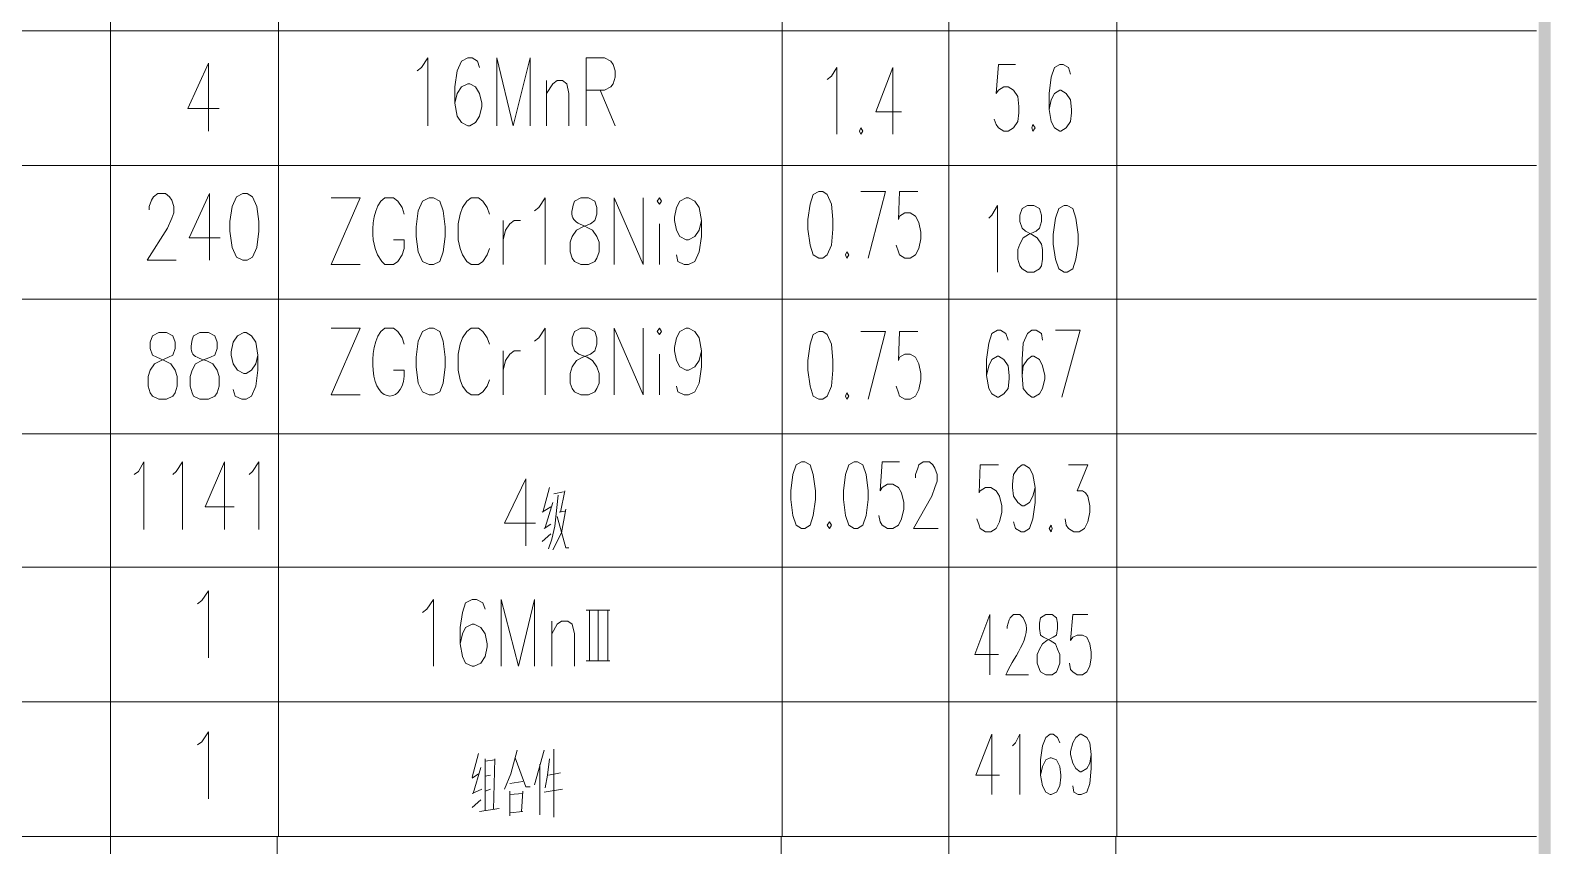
# Model space of a CAD drawing. Header units: millimetres. Extents: x 0 to 1648, y 27 to 2331.
# Drawn here: x 1393.3 to 1647.5, y 199.6 to 335.8 of the extents above; entities that cross this region are included whole.
import ezdxf

# ---------------------------------------------------------------- set-up
doc = ezdxf.new("R2010")
doc.units = ezdxf.units.MM
doc.layers.add('1', color=7, linetype='Continuous')

msp = doc.modelspace()

# ---------------------------------------------------------------- hatches: boundary and pattern name
h = msp.add_hatch(color=0)
h.dxf.hatch_style = 2
h.paths.add_polyline_path([(1647.54, 2331.231732), (1645.56, 2329.431732), (1647.54, 27.231732)])
h = msp.add_hatch(color=0)
h.dxf.hatch_style = 2
h.paths.add_polyline_path([(1645.56, 2329.431732), (1647.54, 27.231732), (1645.56, 29.031732)])

# ---------------------------------------------------------------- linework, layer by layer
at = {"layer": '1', "color": 0, "lineweight": 5}
for points in [[(1406.7, 358.251732), (1406.7, 335.751732)], [(1434.78, 358.251732), (1434.78, 335.751732)], [(1519.02, 358.251732), (1519.02, 335.751732)], [(1546.92, 358.251732), (1546.92, 335.751732)], [(1575, 358.251732), (1575, 335.751732)], [(1645.2, 335.751732), (1140.3, 335.751732), (1140.3, 313.251732)], [(1406.7, 335.751732), (1406.7, 313.251732)], [(1434.78, 335.751732), (1434.78, 313.251732)], [(1519.02, 335.751732), (1519.02, 313.251732)], [(1546.92, 335.751732), (1546.92, 313.251732)], [(1575, 335.751732), (1575, 313.251732)], [(1458, 329.091732), (1458.72, 329.631732), (1459.8, 331.251732), (1459.8, 319.911732)], [(1468.44, 329.631732), (1468.08, 330.711732), (1467.18, 331.251732), (1466.46, 331.251732), (1465.38, 330.711732), (1464.66, 329.091732), (1464.3, 326.391732), (1464.3, 323.691732), (1464.66, 321.531732), (1465.38, 320.451732), (1466.46, 319.911732), (1466.82, 319.911732), (1467.72, 320.451732), (1468.44, 321.531732), (1468.8, 323.151732), (1468.8, 323.691732), (1468.44, 325.311732), (1467.72, 326.391732), (1466.82, 326.931732), (1466.46, 326.931732), (1465.38, 326.391732), (1464.66, 325.311732), (1464.3, 323.691732)], [(1471.32, 319.911732), (1471.32, 331.251732), (1474.02, 319.911732), (1476.9, 331.251732), (1476.9, 319.911732)], [(1486.26, 319.911732), (1486.26, 331.251732), (1489.32, 331.251732), (1490.4, 330.711732), (1490.76, 330.171732), (1491.12, 329.091732), (1491.12, 328.011732), (1490.76, 326.931732), (1490.4, 326.391732), (1489.32, 325.851732), (1486.26, 325.851732)], [(1423.08, 330.351732), (1419.66, 322.791732), (1424.88, 322.791732)], [(1423.08, 330.351732), (1423.08, 319.011732)], [(1526.58, 327.651732), (1527.3, 328.191732), (1528.2, 329.631732), (1528.2, 318.471732)], [(1537.56, 329.631732), (1534.68, 322.251732), (1539, 322.251732)], [(1537.56, 329.631732), (1537.56, 318.471732)], [(1558.08, 330.171732), (1555.2, 330.171732), (1554.84, 325.311732), (1555.2, 325.851732), (1556.1, 326.391732), (1556.82, 326.391732), (1557.72, 325.851732), (1558.44, 324.771732), (1558.62, 323.151732), (1558.62, 322.071732), (1558.44, 320.631732), (1557.72, 319.551732), (1556.82, 319.011732), (1556.1, 319.011732), (1555.2, 319.551732), (1554.84, 320.091732), (1554.48, 320.991732)], [(1567.26, 328.551732), (1566.9, 329.631732), (1566, 330.171732), (1565.46, 330.171732), (1564.56, 329.631732), (1564.02, 328.011732), (1563.66, 325.311732), (1563.66, 322.611732), (1564.02, 320.631732), (1564.56, 319.551732), (1565.46, 319.011732), (1565.64, 319.011732), (1566.54, 319.551732), (1567.26, 320.631732), (1567.44, 322.071732), (1567.44, 322.611732), (1567.26, 324.231732), (1566.54, 325.311732), (1565.64, 325.851732), (1565.46, 325.851732), (1564.56, 325.311732), (1564.02, 324.231732), (1563.66, 322.611732)], [(1479.6, 327.471732), (1479.6, 319.911732)], [(1479.6, 325.311732), (1480.68, 326.931732), (1481.4, 327.471732), (1482.3, 327.471732), (1483.02, 326.931732), (1483.38, 325.311732), (1483.38, 319.911732)], [(1488.6, 325.851732), (1491.12, 319.911732)], [(1532.16, 319.551732), (1531.98, 319.011732), (1532.16, 318.471732), (1532.52, 319.011732), (1532.16, 319.551732)], [(1560.96, 320.091732), (1560.78, 319.551732), (1560.96, 319.011732), (1561.32, 319.551732), (1560.96, 320.091732)], [(1645.2, 313.251732), (1140.3, 313.251732), (1140.3, 290.931732)], [(1406.7, 313.251732), (1406.7, 290.931732)], [(1434.78, 313.251732), (1434.78, 290.931732)], [(1519.02, 313.251732), (1519.02, 290.931732)], [(1546.92, 313.251732), (1546.92, 290.931732)], [(1575, 313.251732), (1575, 290.931732)], [(1413.18, 305.871732), (1413.18, 306.411732), (1413.54, 307.491732), (1413.9, 308.031732), (1414.62, 308.571732), (1415.88, 308.571732), (1416.6, 308.031732), (1416.96, 307.491732), (1417.32, 306.411732), (1417.32, 305.331732), (1416.96, 304.431732), (1416.24, 302.811732), (1412.82, 297.411732), (1417.68, 297.411732)], [(1423.26, 308.571732), (1419.84, 301.191732), (1425.06, 301.191732)], [(1423.26, 308.571732), (1423.26, 297.411732)], [(1428.84, 308.571732), (1427.76, 308.031732), (1427.04, 306.411732), (1426.68, 303.891732), (1426.68, 302.271732), (1427.04, 299.571732), (1427.76, 297.951732), (1428.84, 297.411732), (1429.56, 297.411732), (1430.46, 297.951732), (1431.18, 299.571732), (1431.54, 302.271732), (1431.54, 303.891732), (1431.18, 306.411732), (1430.46, 308.031732), (1429.56, 308.571732), (1428.84, 308.571732)], [(1443.6, 296.691732), (1448.46, 307.851732), (1443.6, 307.851732)], [(1459.98, 307.851732), (1458.9, 307.311732), (1458.18, 305.691732), (1457.82, 302.991732), (1457.82, 301.371732), (1458.18, 298.851732), (1458.9, 297.231732), (1459.98, 296.691732), (1460.7, 296.691732), (1461.78, 297.231732), (1462.32, 298.851732), (1462.68, 301.371732), (1462.68, 302.991732), (1462.32, 305.691732), (1461.78, 307.311732), (1460.7, 307.851732), (1459.98, 307.851732)], [(1470.06, 305.151732), (1469.7, 306.231732), (1468.98, 307.311732), (1468.26, 307.851732), (1467, 307.851732), (1466.28, 307.311732), (1465.56, 306.231732), (1465.2, 305.151732), (1464.84, 303.531732), (1464.84, 300.831732), (1465.2, 299.391732), (1465.56, 298.311732), (1466.28, 297.231732), (1467, 296.691732), (1468.26, 296.691732), (1468.98, 297.231732), (1469.7, 298.311732), (1470.06, 299.391732)], [(1477.62, 305.691732), (1478.34, 306.231732), (1479.42, 307.851732), (1479.42, 296.691732)], [(1490.94, 296.691732), (1490.94, 307.851732), (1495.8, 296.691732), (1495.8, 307.851732)], [(1498.14, 307.311732), (1498.5, 306.771732), (1498.86, 307.311732), (1498.5, 307.851732), (1498.14, 307.311732)], [(1505.52, 304.071732), (1505.16, 302.451732), (1504.44, 301.371732), (1503.36, 300.831732), (1503, 300.831732), (1501.92, 301.371732), (1501.38, 302.451732), (1501.02, 304.071732), (1501.02, 304.611732), (1501.38, 306.231732), (1501.92, 307.311732), (1503, 307.851732), (1503.36, 307.851732), (1504.44, 307.311732), (1505.16, 306.231732), (1505.52, 304.071732), (1505.52, 301.371732), (1505.16, 298.851732), (1504.44, 297.231732), (1503.36, 296.691732), (1502.64, 296.691732), (1501.56, 297.231732), (1501.38, 298.311732)], [(1525.14, 308.931732), (1524.24, 308.391732), (1523.7, 306.771732), (1523.34, 304.251732), (1523.34, 302.631732), (1523.7, 299.931732), (1524.24, 298.311732), (1525.14, 297.771732), (1525.86, 297.771732), (1526.58, 298.311732), (1527.3, 299.931732), (1527.48, 302.631732), (1527.48, 304.251732), (1527.3, 306.771732), (1526.58, 308.391732), (1525.86, 308.931732), (1525.14, 308.931732)], [(1533.42, 297.771732), (1536.3, 308.931732), (1532.16, 308.931732)], [(1541.7, 308.931732), (1538.64, 308.931732), (1538.46, 304.251732), (1538.64, 304.791732), (1539.54, 305.331732), (1540.44, 305.331732), (1541.34, 304.791732), (1541.88, 303.711732), (1542.24, 302.091732), (1542.24, 301.011732), (1541.88, 299.391732), (1541.34, 298.311732), (1540.44, 297.771732), (1539.54, 297.771732), (1538.64, 298.311732), (1538.46, 298.851732), (1538.1, 299.931732)], [(1553.58, 304.431732), (1554.12, 304.971732), (1555.02, 306.591732), (1555.02, 295.431732)], [(1560.06, 306.591732), (1559.16, 306.051732), (1558.8, 304.971732), (1558.8, 303.891732), (1559.16, 302.811732), (1559.7, 302.271732), (1560.78, 301.731732), (1561.68, 301.191732), (1562.4, 300.111732), (1562.58, 299.211732), (1562.58, 297.591732), (1562.4, 296.511732), (1562.04, 295.971732), (1561.14, 295.431732), (1560.06, 295.431732), (1559.16, 295.971732), (1558.8, 296.511732), (1558.44, 297.591732), (1558.44, 299.211732), (1558.8, 300.111732), (1559.34, 301.191732), (1560.24, 301.731732), (1561.5, 302.271732), (1562.04, 302.811732), (1562.4, 303.891732), (1562.4, 304.971732), (1562.04, 306.051732), (1561.14, 306.591732), (1560.06, 306.591732)], [(1566.18, 306.591732), (1565.28, 306.051732), (1564.74, 304.431732), (1564.38, 301.731732), (1564.38, 300.111732), (1564.74, 297.591732), (1565.28, 295.971732), (1566.18, 295.431732), (1566.72, 295.431732), (1567.62, 295.971732), (1568.16, 297.591732), (1568.52, 300.111732), (1568.52, 301.731732), (1568.16, 304.431732), (1567.62, 306.051732), (1566.72, 306.591732), (1566.18, 306.591732)], [(1472.4, 304.071732), (1472.4, 296.691732)], [(1472.4, 300.831732), (1472.76, 302.451732), (1473.48, 303.531732), (1474.2, 304.071732), (1475.28, 304.071732)], [(1498.5, 303.531732), (1498.5, 296.691732)], [(1529.82, 298.851732), (1529.64, 298.311732), (1529.82, 297.771732), (1530.18, 298.311732), (1529.82, 298.851732)], [(1443.6, 296.691732), (1448.46, 296.691732)], [(1645.2, 290.931732), (1140.3, 290.931732), (1140.3, 268.431732)], [(1406.7, 290.931732), (1406.7, 268.431732)], [(1434.78, 290.931732), (1434.78, 268.431732)], [(1519.02, 290.931732), (1519.02, 268.431732)], [(1546.92, 290.931732), (1546.92, 268.431732)], [(1575, 290.931732), (1575, 268.431732)], [(1414.8, 285.351732), (1413.72, 284.811732), (1413.36, 283.731732), (1413.36, 282.651732), (1413.72, 281.571732), (1414.44, 281.211732), (1415.7, 280.671732), (1416.78, 280.131732), (1417.5, 279.051732), (1417.86, 277.971732), (1417.86, 276.351732), (1417.5, 275.271732), (1417.14, 274.731732), (1416.06, 274.191732), (1414.8, 274.191732), (1413.72, 274.731732), (1413.36, 275.271732), (1413, 276.351732), (1413, 277.971732), (1413.36, 279.051732), (1414.08, 280.131732), (1415.16, 280.671732), (1416.42, 281.211732), (1417.14, 281.571732), (1417.5, 282.651732), (1417.5, 283.731732), (1417.14, 284.811732), (1416.06, 285.351732), (1414.8, 285.351732)], [(1431.36, 281.571732), (1431, 280.131732), (1430.28, 279.051732), (1429.38, 278.511732), (1429.02, 278.511732), (1427.94, 279.051732), (1427.22, 280.131732), (1426.86, 281.571732), (1426.86, 282.111732), (1427.22, 283.731732), (1427.94, 284.811732), (1429.02, 285.351732), (1429.38, 285.351732), (1430.28, 284.811732), (1431, 283.731732), (1431.36, 281.571732), (1431.36, 279.051732), (1431, 276.351732), (1430.28, 274.731732), (1429.38, 274.191732), (1428.66, 274.191732), (1427.58, 274.731732), (1427.22, 275.811732)], [(1443.6, 274.911732), (1448.46, 286.071732), (1443.6, 286.071732)], [(1459.98, 286.071732), (1458.9, 285.531732), (1458.18, 283.911732), (1457.82, 281.211732), (1457.82, 279.591732), (1458.18, 276.891732), (1458.9, 275.451732), (1459.98, 274.911732), (1460.7, 274.911732), (1461.78, 275.451732), (1462.32, 276.891732), (1462.68, 279.591732), (1462.68, 281.211732), (1462.32, 283.911732), (1461.78, 285.531732), (1460.7, 286.071732), (1459.98, 286.071732)], [(1470.06, 283.371732), (1469.7, 284.451732), (1468.98, 285.531732), (1468.26, 286.071732), (1467, 286.071732), (1466.28, 285.531732), (1465.56, 284.451732), (1465.2, 283.371732), (1464.84, 281.751732), (1464.84, 279.051732), (1465.2, 277.431732), (1465.56, 276.351732), (1466.28, 275.451732), (1467, 274.911732), (1468.26, 274.911732), (1468.98, 275.451732), (1469.7, 276.351732), (1470.06, 277.431732)], [(1477.62, 283.911732), (1478.34, 284.451732), (1479.42, 286.071732), (1479.42, 274.911732)], [(1485.36, 286.071732), (1484.28, 285.531732), (1483.92, 284.451732), (1483.92, 283.371732), (1484.28, 282.291732), (1485, 281.751732), (1486.44, 281.211732), (1487.34, 280.671732), (1488.06, 279.591732), (1488.42, 278.511732), (1488.42, 276.891732), (1488.06, 275.991732), (1487.7, 275.451732), (1486.62, 274.911732), (1485.36, 274.911732), (1484.28, 275.451732), (1483.92, 275.991732), (1483.56, 276.891732), (1483.56, 278.511732), (1483.92, 279.591732), (1484.64, 280.671732), (1485.72, 281.211732), (1486.98, 281.751732), (1487.7, 282.291732), (1488.06, 283.371732), (1488.06, 284.451732), (1487.7, 285.531732), (1486.62, 286.071732), (1485.36, 286.071732)], [(1490.94, 274.911732), (1490.94, 286.071732), (1495.8, 274.911732), (1495.8, 286.071732)], [(1498.14, 285.531732), (1498.5, 284.991732), (1498.86, 285.531732), (1498.5, 286.071732), (1498.14, 285.531732)], [(1505.52, 282.291732), (1505.16, 280.671732), (1504.44, 279.591732), (1503.36, 279.051732), (1503, 279.051732), (1501.92, 279.591732), (1501.38, 280.671732), (1501.02, 282.291732), (1501.02, 282.831732), (1501.38, 284.451732), (1501.92, 285.531732), (1503, 286.071732), (1503.36, 286.071732), (1504.44, 285.531732), (1505.16, 284.451732), (1505.52, 282.291732), (1505.52, 279.591732), (1505.16, 276.891732), (1504.44, 275.451732), (1503.36, 274.911732), (1502.64, 274.911732), (1501.56, 275.451732), (1501.38, 276.351732)], [(1525.14, 285.531732), (1524.24, 284.991732), (1523.7, 283.371732), (1523.34, 280.671732), (1523.34, 279.051732), (1523.7, 276.351732), (1524.24, 274.731732), (1525.14, 274.191732), (1525.86, 274.191732), (1526.58, 274.731732), (1527.3, 276.351732), (1527.48, 279.051732), (1527.48, 280.671732), (1527.3, 283.371732), (1526.58, 284.991732), (1525.86, 285.531732), (1525.14, 285.531732)], [(1533.42, 274.191732), (1536.3, 285.531732), (1532.16, 285.531732)], [(1541.7, 285.531732), (1538.64, 285.531732), (1538.46, 280.671732), (1538.64, 281.211732), (1539.54, 281.751732), (1540.44, 281.751732), (1541.34, 281.211732), (1541.88, 280.131732), (1542.24, 278.511732), (1542.24, 277.431732), (1541.88, 275.811732), (1541.34, 274.731732), (1540.44, 274.191732), (1539.54, 274.191732), (1538.64, 274.731732), (1538.46, 275.271732), (1538.1, 276.351732)], [(1556.82, 284.091732), (1556.46, 285.171732), (1555.56, 285.711732), (1555.02, 285.711732), (1554.12, 285.171732), (1553.58, 283.551732), (1553.22, 280.851732), (1553.22, 278.151732), (1553.58, 275.991732), (1554.12, 275.091732), (1555.02, 274.551732), (1555.2, 274.551732), (1556.1, 275.091732), (1556.82, 275.991732), (1557, 277.611732), (1557, 278.151732), (1556.82, 279.771732), (1556.1, 280.851732), (1555.2, 281.391732), (1555.02, 281.391732), (1554.12, 280.851732), (1553.58, 279.771732), (1553.22, 278.151732)], [(1562.58, 284.091732), (1562.4, 285.171732), (1561.5, 285.711732), (1560.78, 285.711732), (1560.06, 285.171732), (1559.34, 283.551732), (1559.16, 280.851732), (1559.16, 278.151732), (1559.34, 275.991732), (1560.06, 275.091732), (1560.78, 274.551732), (1561.14, 274.551732), (1562.04, 275.091732), (1562.58, 275.991732), (1562.94, 277.611732), (1562.94, 278.151732), (1562.58, 279.771732), (1562.04, 280.851732), (1561.14, 281.391732), (1560.78, 281.391732), (1560.06, 280.851732), (1559.34, 279.771732), (1559.16, 278.151732)], [(1565.82, 274.551732), (1568.88, 285.711732), (1564.74, 285.711732)], [(1472.4, 282.291732), (1472.4, 274.911732)], [(1472.4, 279.051732), (1472.76, 280.671732), (1473.48, 281.751732), (1474.2, 282.291732), (1475.28, 282.291732)], [(1498.5, 281.751732), (1498.5, 274.911732)], [(1443.6, 274.911732), (1448.46, 274.911732)], [(1529.82, 275.271732), (1529.64, 274.731732), (1529.82, 274.191732), (1530.18, 274.731732), (1529.82, 275.271732)], [(1645.2, 268.431732), (1140.3, 268.431732), (1140.3, 246.111732)], [(1406.7, 268.431732), (1406.7, 246.111732)], [(1434.78, 268.431732), (1434.78, 246.111732)], [(1519.02, 268.431732), (1519.02, 246.111732)], [(1546.92, 268.431732), (1546.92, 246.111732)], [(1575, 268.431732), (1575, 246.111732)], [(1410.66, 261.591732), (1411.38, 262.131732), (1412.28, 263.751732), (1412.28, 252.411732)], [(1417.14, 261.591732), (1417.68, 262.131732), (1418.76, 263.751732), (1418.76, 252.411732)], [(1425.78, 263.751732), (1422.54, 256.191732), (1427.4, 256.191732)], [(1425.78, 263.751732), (1425.78, 252.411732)], [(1429.92, 261.591732), (1430.46, 262.131732), (1431.54, 263.751732), (1431.54, 252.411732)], [(1522.26, 263.751732), (1521.36, 263.211732), (1520.82, 261.591732), (1520.46, 258.891732), (1520.46, 257.451732), (1520.82, 254.751732), (1521.36, 253.131732), (1522.26, 252.591732), (1522.8, 252.591732), (1523.7, 253.131732), (1524.24, 254.751732), (1524.6, 257.451732), (1524.6, 258.891732), (1524.24, 261.591732), (1523.7, 263.211732), (1522.8, 263.751732), (1522.26, 263.751732)], [(1531.08, 263.751732), (1530.18, 263.211732), (1529.64, 261.591732), (1529.28, 258.891732), (1529.28, 257.451732), (1529.64, 254.751732), (1530.18, 253.131732), (1531.08, 252.591732), (1531.62, 252.591732), (1532.52, 253.131732), (1533.06, 254.751732), (1533.42, 257.451732), (1533.42, 258.891732), (1533.06, 261.591732), (1532.52, 263.211732), (1531.62, 263.751732), (1531.08, 263.751732)], [(1538.64, 263.751732), (1535.76, 263.751732), (1535.4, 258.891732), (1535.76, 259.431732), (1536.66, 259.971732), (1537.56, 259.971732), (1538.46, 259.431732), (1539, 258.531732), (1539.36, 256.911732), (1539.36, 255.831732), (1539, 254.211732), (1538.46, 253.131732), (1537.56, 252.591732), (1536.66, 252.591732), (1535.76, 253.131732), (1535.4, 253.671732), (1535.22, 254.751732)], [(1541.34, 261.051732), (1541.34, 261.591732), (1541.7, 262.671732), (1541.88, 263.211732), (1542.6, 263.751732), (1543.68, 263.751732), (1544.22, 263.211732), (1544.58, 262.671732), (1544.94, 261.591732), (1544.94, 260.511732), (1544.58, 259.431732), (1544.04, 257.991732), (1540.98, 252.591732), (1545.12, 252.591732)], [(1555.2, 263.211732), (1552.14, 263.211732), (1551.96, 258.531732), (1552.14, 258.891732), (1553.04, 259.431732), (1553.94, 259.431732), (1554.84, 258.891732), (1555.38, 257.991732), (1555.74, 256.371732), (1555.74, 255.291732), (1555.38, 253.671732), (1554.84, 252.591732), (1553.94, 252.051732), (1553.04, 252.051732), (1552.14, 252.591732), (1551.96, 253.131732), (1551.6, 254.211732)], [(1561.32, 259.431732), (1560.96, 257.991732), (1560.42, 256.911732), (1559.52, 256.371732), (1559.16, 256.371732), (1558.44, 256.911732), (1557.72, 257.991732), (1557.54, 259.431732), (1557.54, 259.971732), (1557.72, 261.591732), (1558.44, 262.671732), (1559.16, 263.211732), (1559.52, 263.211732), (1560.42, 262.671732), (1560.96, 261.591732), (1561.32, 259.431732), (1561.32, 256.911732), (1560.96, 254.211732), (1560.42, 252.591732), (1559.52, 252.051732), (1558.98, 252.051732), (1558.08, 252.591732), (1557.72, 253.671732)], [(1566.9, 263.211732), (1570.14, 263.211732), (1568.34, 258.891732), (1569.24, 258.891732), (1569.78, 258.531732), (1570.14, 257.991732), (1570.5, 256.371732), (1570.5, 255.291732), (1570.14, 253.671732), (1569.6, 252.591732), (1568.7, 252.051732), (1567.8, 252.051732), (1566.9, 252.591732), (1566.54, 253.131732), (1566.36, 254.211732)], [(1476.18, 260.871732), (1472.58, 253.491732), (1477.8, 253.491732)], [(1476.18, 260.871732), (1476.18, 249.711732)], [(1480.14, 259.431732), (1479.06, 255.471732)], [(1480.68, 256.911732), (1479.42, 252.771732)], [(1481.58, 258.171732), (1481.04, 252.951732), (1480.5, 250.791732), (1479.96, 249.171732)], [(1480.86, 258.351732), (1482.48, 258.711732)], [(1482.66, 258.891732), (1481.94, 255.291732)], [(1478.88, 255.291732), (1480.32, 256.191732)], [(1482.84, 255.831732), (1482.12, 251.871732), (1480.68, 248.991732)], [(1481.4, 254.571732), (1482.84, 249.351732), (1483.38, 249.351732)], [(1481.76, 255.291732), (1482.66, 255.471732)], [(1478.88, 250.431732), (1480.32, 251.691732)], [(1479.24, 252.591732), (1480.32, 253.311732)], [(1526.94, 253.671732), (1526.58, 253.131732), (1526.94, 252.591732), (1527.3, 253.131732), (1526.94, 253.671732)], [(1564.02, 253.131732), (1563.66, 252.591732), (1564.02, 252.051732), (1564.2, 252.591732), (1564.02, 253.131732)], [(1645.2, 246.111732), (1140.3, 246.111732), (1140.3, 223.611732)], [(1406.7, 246.111732), (1406.7, 223.611732)], [(1434.78, 246.111732), (1434.78, 223.611732)], [(1519.02, 246.111732), (1519.02, 223.611732)], [(1546.92, 246.111732), (1546.92, 223.611732)], [(1575, 246.111732), (1575, 223.611732)], [(1421.28, 239.991732), (1422, 240.531732), (1423.08, 242.151732), (1423.08, 230.991732)], [(1458.9, 238.551732), (1459.62, 239.091732), (1460.7, 240.711732), (1460.7, 229.551732)], [(1469.34, 239.091732), (1468.98, 240.171732), (1467.9, 240.711732), (1467.18, 240.711732), (1466.1, 240.171732), (1465.56, 238.551732), (1465.2, 236.031732), (1465.2, 233.331732), (1465.56, 231.171732), (1466.1, 230.091732), (1467.18, 229.551732), (1467.54, 229.551732), (1468.62, 230.091732), (1469.34, 231.171732), (1469.7, 232.791732), (1469.7, 233.331732), (1469.34, 234.951732), (1468.62, 236.031732), (1467.54, 236.571732), (1467.18, 236.571732), (1466.1, 236.031732), (1465.56, 234.951732), (1465.2, 233.331732)], [(1472.04, 229.551732), (1472.04, 240.711732), (1474.92, 229.551732), (1477.62, 240.711732), (1477.62, 229.551732)], [(1480.5, 237.111732), (1480.5, 229.551732)], [(1480.5, 234.951732), (1481.4, 236.571732), (1482.12, 237.111732), (1483.2, 237.111732), (1483.92, 236.571732), (1484.28, 234.951732), (1484.28, 229.551732)], [(1486.26, 238.911732), (1490.22, 238.911732)], [(1486.8, 238.911732), (1486.8, 230.451732)], [(1488.24, 238.911732), (1488.24, 230.451732)], [(1489.86, 238.911732), (1489.86, 230.451732)], [(1553.76, 238.191732), (1551.24, 231.531732), (1555.2, 231.531732)], [(1553.76, 238.191732), (1553.76, 228.111732)], [(1563.12, 238.191732), (1562.22, 237.651732), (1562.04, 236.751732), (1562.04, 235.851732), (1562.22, 234.771732), (1562.76, 234.411732), (1563.84, 233.871732), (1564.74, 233.331732), (1565.1, 232.431732), (1565.46, 231.531732), (1565.46, 230.091732), (1565.1, 229.011732), (1564.92, 228.651732), (1564.2, 228.111732), (1563.12, 228.111732), (1562.22, 228.651732), (1562.04, 229.011732), (1561.68, 230.091732), (1561.68, 231.531732), (1562.04, 232.431732), (1562.58, 233.331732), (1563.3, 233.871732), (1564.38, 234.411732), (1564.92, 234.771732), (1565.1, 235.851732), (1565.1, 236.751732), (1564.92, 237.651732), (1564.2, 238.191732), (1563.12, 238.191732)], [(1570.14, 238.191732), (1567.62, 238.191732), (1567.26, 233.871732), (1567.62, 234.411732), (1568.34, 234.771732), (1569.24, 234.771732), (1569.96, 234.411732), (1570.5, 233.331732), (1570.68, 231.891732), (1570.68, 230.991732), (1570.5, 229.551732), (1569.96, 228.651732), (1569.24, 228.111732), (1568.34, 228.111732), (1567.62, 228.651732), (1567.26, 229.011732), (1567.08, 230.091732)], [(1486.26, 230.451732), (1490.22, 230.451732)], [(1645.2, 223.611732), (1140.3, 223.611732), (1140.3, 201.111732)], [(1406.7, 223.611732), (1406.7, 201.111732)], [(1434.78, 223.611732), (1434.78, 201.111732)], [(1519.02, 223.611732), (1519.02, 201.111732)], [(1546.92, 223.611732), (1546.92, 201.111732)], [(1575, 223.611732), (1575, 201.111732)], [(1421.28, 216.411732), (1422, 216.951732), (1423.08, 218.571732), (1423.08, 207.411732)], [(1554.12, 218.211732), (1551.42, 211.371732), (1555.38, 211.371732)], [(1554.12, 218.211732), (1554.12, 208.131732)], [(1557.54, 216.231732), (1558.08, 216.771732), (1558.8, 218.211732), (1558.8, 208.131732)], [(1565.46, 216.771732), (1565.1, 217.671732), (1564.38, 218.211732), (1563.84, 218.211732), (1563.12, 217.671732), (1562.58, 216.231732), (1562.22, 213.891732), (1562.22, 211.371732), (1562.58, 209.571732), (1563.12, 208.491732), (1563.84, 208.131732), (1564.02, 208.131732), (1564.92, 208.491732), (1565.46, 209.571732), (1565.64, 211.011732), (1565.64, 211.371732), (1565.46, 212.811732), (1564.92, 213.891732), (1564.02, 214.251732), (1563.84, 214.251732), (1563.12, 213.891732), (1562.58, 212.811732), (1562.22, 211.371732)], [(1570.68, 214.791732), (1570.5, 213.351732), (1569.96, 212.451732), (1569.06, 211.911732), (1568.88, 211.911732), (1568.16, 212.451732), (1567.62, 213.351732), (1567.26, 214.791732), (1567.26, 215.331732), (1567.62, 216.771732), (1568.16, 217.671732), (1568.88, 218.211732), (1569.06, 218.211732), (1569.96, 217.671732), (1570.5, 216.771732), (1570.68, 214.791732), (1570.68, 212.451732), (1570.5, 209.931732), (1569.96, 208.491732), (1569.06, 208.131732), (1568.52, 208.131732), (1567.8, 208.491732), (1567.62, 209.571732)], [(1468.26, 214.971732), (1467.18, 211.011732)], [(1469.34, 214.071732), (1469.34, 205.431732)], [(1470.96, 213.891732), (1469.34, 213.711732)], [(1470.78, 205.611732), (1470.96, 214.071732)], [(1474.74, 215.511732), (1473.66, 211.551732)], [(1474.38, 214.251732), (1476.18, 209.391732)], [(1479.24, 215.511732), (1477.62, 209.751732)], [(1480.14, 214.071732), (1479.78, 211.371732), (1479.42, 209.211732)], [(1480.86, 215.691732), (1480.86, 204.351732)], [(1467.18, 210.831732), (1468.26, 211.551732)], [(1468.62, 212.631732), (1467.36, 208.311732)], [(1469.34, 211.191732), (1470.24, 211.371732)], [(1473.66, 211.551732), (1472.58, 209.031732)], [(1478.52, 213.171732), (1478.52, 204.711732)], [(1479.96, 211.371732), (1481.94, 211.731732)], [(1468.8, 209.031732), (1467.18, 208.311732)], [(1470.24, 209.031732), (1469.34, 208.671732)], [(1473.48, 209.931732), (1475.64, 210.291732)], [(1473.48, 208.671732), (1473.48, 204.531732)], [(1475.64, 208.671732), (1475.46, 205.251732)], [(1476.18, 209.391732), (1476.9, 209.391732)], [(1479.24, 208.491732), (1482.3, 209.031732)], [(1467.18, 205.971732), (1468.62, 207.231732)], [(1473.48, 208.131732), (1475.64, 208.311732)], [(1468.44, 205.251732), (1471.68, 205.791732)], [(1473.48, 205.071732), (1475.64, 205.251732)], [(1473.48, 205.251732), (1473.48, 205.071732)], [(1140.3, 201.111732), (1645.2, 201.111732)], [(1406.7, 167.451732), (1406.7, 201.111732)], [(1434.6, 167.451732), (1434.6, 201.111732)], [(1518.84, 167.451732), (1518.84, 201.111732)], [(1546.92, 184.191732), (1546.92, 201.111732)], [(1574.82, 167.451732), (1574.82, 201.111732)]]:
    msp.add_lwpolyline(points, dxfattribs=at)
for points, knots in [([(1455.84, 305.151732), (1455.84, 305.151732), (1455.48, 306.231732), (1455.48, 306.231732), (1455.48, 306.231732), (1454.76, 307.311732), (1454.76, 307.311732), (1454.76, 307.311732), (1454.04, 307.851732), (1454.04, 307.851732), (1454.04, 307.851732), (1452.6, 307.851732), (1452.6, 307.851732), (1450.62, 306.591732), (1450.44, 302.991732), (1450.62, 300.831732), (1450.62, 300.831732), (1450.98, 299.391732), (1450.98, 299.391732), (1450.98, 299.391732), (1451.34, 298.311732), (1451.34, 298.311732), (1451.34, 298.311732), (1452.06, 297.231732), (1452.06, 297.231732), (1452.06, 297.231732), (1452.6, 296.691732), (1452.6, 296.691732), (1452.6, 296.691732), (1454.04, 296.691732), (1454.04, 296.691732), (1454.04, 296.691732), (1454.76, 297.231732), (1454.76, 297.231732), (1454.76, 297.231732), (1455.48, 298.311732), (1455.48, 298.311732), (1455.48, 298.311732), (1455.84, 299.391732), (1455.84, 299.391732), (1455.84, 299.391732), (1455.84, 300.831732), (1455.84, 300.831732), (1455.84, 300.831732), (1454.04, 300.831732), (1454.04, 300.831732)], [0, 0, 0, 0, 1, 1, 1, 2, 2, 2, 3, 3, 3, 4, 4, 4, 5, 5, 5, 6, 6, 6, 7, 7, 7, 8, 8, 8, 9, 9, 9, 10, 10, 10, 11, 11, 11, 12, 12, 12, 13, 13, 13, 14, 14, 14, 15, 15, 15, 15]), ([(1485.36, 307.851732), (1485.36, 307.851732), (1484.28, 307.311732), (1484.28, 307.311732), (1483.02, 303.531732), (1484.82, 303.891732), (1487.34, 302.451732), (1487.34, 302.451732), (1488.06, 301.371732), (1488.06, 301.371732), (1488.06, 301.371732), (1488.42, 300.471732), (1488.42, 300.471732), (1488.42, 300.471732), (1488.42, 298.851732), (1488.42, 298.851732), (1488.42, 298.851732), (1488.06, 297.771732), (1488.06, 297.771732), (1488.06, 297.771732), (1487.7, 297.231732), (1487.7, 297.231732), (1487.7, 297.231732), (1486.62, 296.691732), (1486.62, 296.691732), (1486.62, 296.691732), (1485.36, 296.691732), (1485.36, 296.691732), (1485.36, 296.691732), (1484.28, 297.231732), (1484.28, 297.231732), (1484.28, 297.231732), (1483.92, 297.771732), (1483.92, 297.771732), (1483.92, 297.771732), (1483.56, 298.851732), (1483.56, 298.851732), (1483.56, 298.851732), (1483.56, 300.471732), (1483.56, 300.471732), (1483.56, 300.471732), (1483.92, 301.371732), (1483.92, 301.371732), (1483.92, 301.371732), (1484.64, 302.451732), (1484.64, 302.451732), (1484.64, 302.451732), (1485.72, 302.991732), (1485.72, 302.991732), (1485.72, 302.991732), (1486.98, 303.531732), (1486.98, 303.531732), (1486.98, 303.531732), (1487.7, 304.071732), (1487.7, 304.071732), (1487.7, 304.071732), (1488.06, 305.151732), (1488.06, 305.151732), (1488.06, 305.151732), (1488.06, 306.231732), (1488.06, 306.231732), (1488.06, 306.231732), (1487.7, 307.311732), (1487.7, 307.311732), (1487.7, 307.311732), (1486.62, 307.851732), (1486.62, 307.851732), (1486.62, 307.851732), (1485.36, 307.851732), (1485.36, 307.851732)], [0, 0, 0, 0, 1, 1, 1, 2, 2, 2, 3, 3, 3, 4, 4, 4, 5, 5, 5, 6, 6, 6, 7, 7, 7, 8, 8, 8, 9, 9, 9, 10, 10, 10, 11, 11, 11, 12, 12, 12, 13, 13, 13, 14, 14, 14, 15, 15, 15, 16, 16, 16, 17, 17, 17, 18, 18, 18, 19, 19, 19, 20, 20, 20, 21, 21, 21, 22, 22, 22, 23, 23, 23, 23]), ([(1421.64, 285.351732), (1421.64, 285.351732), (1420.56, 284.811732), (1420.56, 284.811732), (1419.48, 280.851732), (1420.92, 281.571732), (1423.8, 280.131732), (1423.8, 280.131732), (1424.52, 279.051732), (1424.52, 279.051732), (1424.52, 279.051732), (1424.88, 277.971732), (1424.88, 277.971732), (1424.88, 277.971732), (1424.88, 276.351732), (1424.88, 276.351732), (1424.88, 276.351732), (1424.52, 275.271732), (1424.52, 275.271732), (1424.52, 275.271732), (1424.16, 274.731732), (1424.16, 274.731732), (1424.16, 274.731732), (1423.08, 274.191732), (1423.08, 274.191732), (1423.08, 274.191732), (1421.64, 274.191732), (1421.64, 274.191732), (1421.64, 274.191732), (1420.56, 274.731732), (1420.56, 274.731732), (1420.56, 274.731732), (1420.38, 275.271732), (1420.38, 275.271732), (1420.38, 275.271732), (1420.02, 276.351732), (1420.02, 276.351732), (1420.02, 276.351732), (1420.02, 277.971732), (1420.02, 277.971732), (1420.02, 277.971732), (1420.38, 279.051732), (1420.38, 279.051732), (1420.38, 279.051732), (1420.92, 280.131732), (1420.92, 280.131732), (1420.92, 280.131732), (1422, 280.671732), (1422, 280.671732), (1422, 280.671732), (1423.44, 281.211732), (1423.44, 281.211732), (1423.44, 281.211732), (1424.16, 281.571732), (1424.16, 281.571732), (1424.16, 281.571732), (1424.52, 282.651732), (1424.52, 282.651732), (1424.52, 282.651732), (1424.52, 283.731732), (1424.52, 283.731732), (1424.52, 283.731732), (1424.16, 284.811732), (1424.16, 284.811732), (1424.16, 284.811732), (1423.08, 285.351732), (1423.08, 285.351732), (1423.08, 285.351732), (1421.64, 285.351732), (1421.64, 285.351732)], [0, 0, 0, 0, 1, 1, 1, 2, 2, 2, 3, 3, 3, 4, 4, 4, 5, 5, 5, 6, 6, 6, 7, 7, 7, 8, 8, 8, 9, 9, 9, 10, 10, 10, 11, 11, 11, 12, 12, 12, 13, 13, 13, 14, 14, 14, 15, 15, 15, 16, 16, 16, 17, 17, 17, 18, 18, 18, 19, 19, 19, 20, 20, 20, 21, 21, 21, 22, 22, 22, 23, 23, 23, 23]), ([(1455.84, 283.371732), (1455.84, 283.371732), (1455.48, 284.451732), (1455.48, 284.451732), (1455.48, 284.451732), (1454.76, 285.531732), (1454.76, 285.531732), (1454.76, 285.531732), (1454.04, 286.071732), (1454.04, 286.071732), (1454.04, 286.071732), (1452.6, 286.071732), (1452.6, 286.071732), (1450.62, 284.811732), (1450.44, 281.031732), (1450.62, 279.051732), (1450.98, 273.291732), (1456.02, 273.291732), (1455.84, 279.051732), (1455.84, 279.051732), (1454.04, 279.051732), (1454.04, 279.051732)], [0, 0, 0, 0, 1, 1, 1, 2, 2, 2, 3, 3, 3, 4, 4, 4, 5, 5, 5, 6, 6, 6, 7, 7, 7, 7]), ([(1556.64, 235.851732), (1556.64, 235.851732), (1556.64, 236.211732), (1556.64, 236.211732), (1556.64, 236.211732), (1557, 237.291732), (1557, 237.291732), (1557, 237.291732), (1557.18, 237.651732), (1557.18, 237.651732), (1557.18, 237.651732), (1557.72, 238.191732), (1557.72, 238.191732), (1557.72, 238.191732), (1558.8, 238.191732), (1558.8, 238.191732), (1558.8, 238.191732), (1559.34, 237.651732), (1559.34, 237.651732), (1561.32, 234.591732), (1557.18, 230.451732), (1556.46, 228.111732), (1556.46, 228.111732), (1560.24, 228.111732), (1560.24, 228.111732)], [0, 0, 0, 0, 1, 1, 1, 2, 2, 2, 3, 3, 3, 4, 4, 4, 5, 5, 5, 6, 6, 6, 7, 7, 7, 8, 8, 8, 8])]:
    msp.add_open_spline(points, degree=3, knots=knots, dxfattribs=at)

doc.saveas('drawing.dxf')
